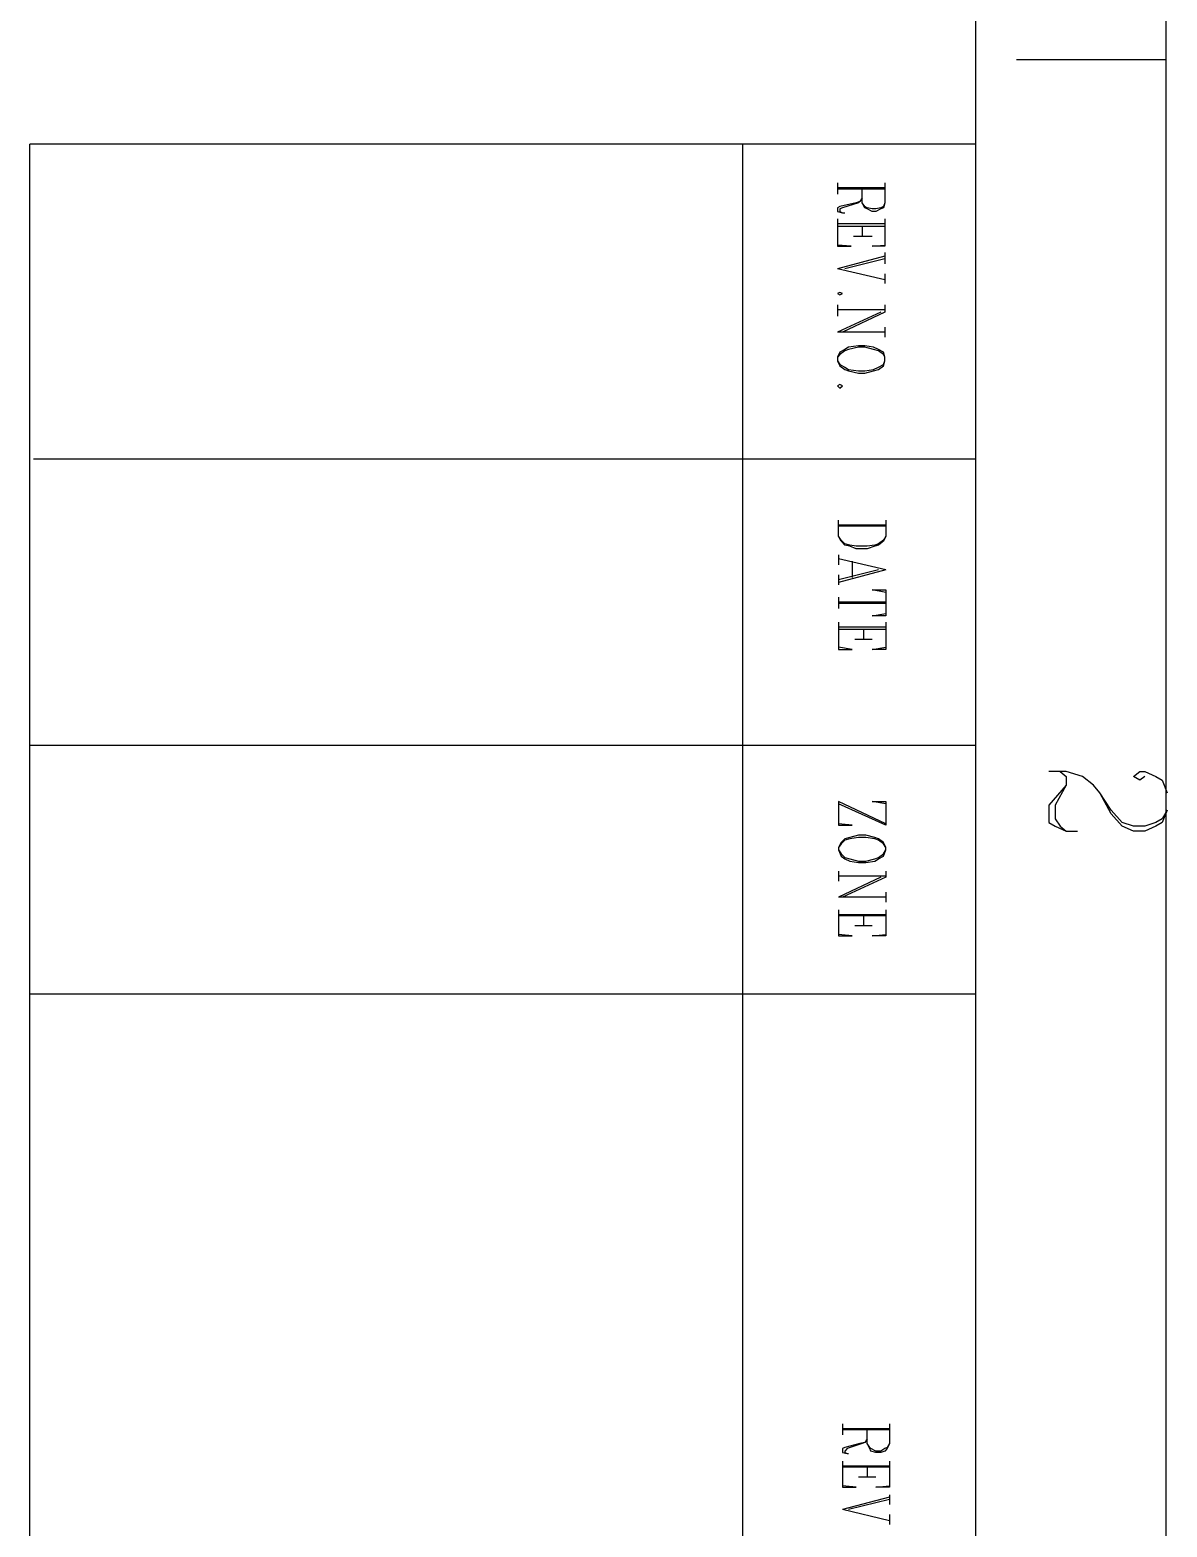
# Model space of a CAD drawing. Extents: x 0.2 to 11.6, y 0.3 to 16.2.
# Drawn here: x 10.048 to 11.572, y 2.323 to 4.328 of the extents above; entities that cross this region are included whole.
import ezdxf

# ---------------------------------------------------------------- set-up
doc = ezdxf.new("R2010")
doc.units = 0
doc.header["$MEASUREMENT"] = 0

msp = doc.modelspace()

# ---------------------------------------------------------------- linework, layer by layer
at = {"color": 0}
for p, q in [((11.57, 16.22), (11.57, 0.310004)), ((11.315, 16.02), (11.315, 0.516656)), ((11.37, 4.28836), (11.57, 4.28836)), ((11.315, 4.17503), (10.0483, 4.17503)), ((10.0483, 0.518338), (10.0483, 4.17503)), ((11.0033, 0.516656), (11.0033, 4.17503)), ((11.13, 4.12332), (11.13, 4.10835)), ((11.1934, 4.11664), (11.13, 4.11664)), ((11.1934, 4.11501), (11.13, 4.11501)), ((11.1634, 4.09668), (11.1634, 4.11501)), ((11.1934, 4.12332), (11.1934, 4.09668)), ((11.1334, 4.09169), (11.13, 4.09)), ((11.13, 4.09), (11.13, 4.08501)), ((11.155, 4.09668), (11.1334, 4.09169)), ((11.1367, 4.09), (11.1334, 4.08832)), ((11.1583, 4.09668), (11.1367, 4.09)), ((11.16, 4.09831), (11.155, 4.09668)), ((11.16, 4.09831), (11.1583, 4.09668)), ((11.1634, 4.10335), (11.16, 4.09831)), ((11.1667, 4.09), (11.1634, 4.09668)), ((11.1667, 4.09169), (11.1634, 4.09668)), ((11.17, 4.09), (11.1667, 4.09169)), ((11.17, 4.08832), (11.1667, 4.09)), ((11.1767, 4.08832), (11.17, 4.09)), ((11.1883, 4.09), (11.1816, 4.08832)), ((11.1917, 4.09169), (11.1883, 4.09)), ((11.1917, 4.09), (11.1883, 4.08832)), ((11.1934, 4.09668), (11.1917, 4.09)), ((11.1934, 4.09668), (11.1917, 4.09169)), ((11.13, 4.08501), (11.1367, 4.08333)), ((11.13, 4.07497), (11.13, 4.03836)), ((11.1334, 4.08832), (11.1334, 4.08501)), ((11.1334, 4.08501), (11.1367, 4.08333)), ((11.1367, 4.08333), (11.14, 4.08333)), ((11.1767, 4.08501), (11.17, 4.08832)), ((11.1816, 4.08832), (11.1767, 4.08832)), ((11.1816, 4.08501), (11.1767, 4.08501)), ((11.1883, 4.08832), (11.1816, 4.08501)), ((11.1934, 4.07497), (11.1934, 4.03836)), ((11.1934, 4.06836), (11.13, 4.06836)), ((11.1934, 4.065), (11.13, 4.065)), ((11.1767, 4.05165), (11.1517, 4.05165)), ((11.1634, 4.065), (11.1634, 4.05165)), ((11.1483, 4.03836), (11.13, 4.03999)), ((11.13, 4.03836), (11.1483, 4.03836)), ((11.1767, 4.03836), (11.1934, 4.03999)), ((11.1934, 4.03836), (11.1767, 4.03836)), ((11.1934, 4.03), (11.1934, 4.01497)), ((11.1934, 4.02501), (11.13, 4.00836)), ((11.1934, 4.02165), (11.14, 4.00836)), ((11.1934, 3.99333), (11.13, 4.00836)), ((11.1934, 4.00168), (11.1934, 3.98833)), ((11.1334, 3.97667), (11.13, 3.97499)), ((11.13, 3.97499), (11.1334, 3.97331)), ((11.1367, 3.97499), (11.1334, 3.97667)), ((11.1334, 3.97331), (11.1367, 3.97499)), ((11.13, 3.96001), (11.13, 3.94499)), ((11.1934, 3.95335), (11.13, 3.95335)), ((11.1883, 3.94997), (11.13, 3.92333)), ((11.1934, 3.94997), (11.1367, 3.92333)), ((11.1934, 3.96001), (11.1934, 3.94997)), ((11.1934, 3.93001), (11.1934, 3.91667)), ((11.1934, 3.92333), (11.13, 3.92333)), ((11.1334, 3.89665), (11.13, 3.88997)), ((11.1334, 3.89333), (11.13, 3.88997)), ((11.13, 3.88997), (11.13, 3.88499)), ((11.14, 3.90001), (11.1334, 3.89665)), ((11.14, 3.89833), (11.1334, 3.89333)), ((11.145, 3.90332), (11.14, 3.90001)), ((11.145, 3.90001), (11.14, 3.89833)), ((11.1583, 3.905), (11.145, 3.90332)), ((11.1583, 3.90332), (11.145, 3.90001)), ((11.1667, 3.905), (11.1583, 3.905)), ((11.1667, 3.90332), (11.1583, 3.90332)), ((11.1783, 3.90332), (11.1667, 3.905)), ((11.1783, 3.90001), (11.1667, 3.90332)), ((11.185, 3.90001), (11.1783, 3.90332)), ((11.185, 3.89833), (11.1783, 3.90001)), ((11.1917, 3.89665), (11.185, 3.90001)), ((11.1917, 3.89333), (11.185, 3.89833)), ((11.1934, 3.88997), (11.1917, 3.89665)), ((11.1934, 3.88997), (11.1917, 3.89333)), ((11.1934, 3.88499), (11.1934, 3.88997)), ((11.13, 3.88499), (11.1334, 3.87831)), ((11.13, 3.88499), (11.1334, 3.87999)), ((11.1334, 3.87999), (11.14, 3.87668)), ((11.1334, 3.87831), (11.14, 3.87332)), ((11.14, 3.87668), (11.145, 3.87332)), ((11.14, 3.87332), (11.145, 3.87169)), ((11.145, 3.87332), (11.1583, 3.87169)), ((11.145, 3.87169), (11.1583, 3.86833)), ((11.1583, 3.87169), (11.1667, 3.87169)), ((11.1667, 3.87169), (11.1783, 3.87332)), ((11.1667, 3.86833), (11.1783, 3.87169)), ((11.1783, 3.87332), (11.185, 3.87668)), ((11.1783, 3.87169), (11.185, 3.87332)), ((11.185, 3.87668), (11.1917, 3.87999)), ((11.185, 3.87332), (11.1917, 3.87831)), ((11.1917, 3.87831), (11.1934, 3.88499)), ((11.1917, 3.87999), (11.1934, 3.88499)), ((11.1334, 3.85335), (11.13, 3.85167)), ((11.13, 3.85167), (11.1334, 3.84831)), ((11.1367, 3.85167), (11.1334, 3.85335)), ((11.1334, 3.84831), (11.1367, 3.85167)), ((11.1583, 3.86833), (11.1667, 3.86833)), ((11.315, 3.75331), (10.0533, 3.75331)), ((11.1317, 3.65001), (11.1317, 3.67165)), ((11.195, 3.67165), (11.195, 3.65001)), ((11.195, 3.66499), (11.1317, 3.66499)), ((11.195, 3.66336), (11.1317, 3.66336)), ((11.135, 3.64333), (11.1317, 3.65001)), ((11.135, 3.64501), (11.1317, 3.65001)), ((11.195, 3.65001), (11.1917, 3.64333)), ((11.195, 3.65001), (11.1917, 3.64501)), ((11.14, 3.63997), (11.135, 3.64501)), ((11.14, 3.63835), (11.135, 3.64333)), ((11.1467, 3.63835), (11.14, 3.63997)), ((11.1467, 3.63667), (11.14, 3.63835)), ((11.155, 3.63667), (11.1467, 3.63835)), ((11.155, 3.63336), (11.1467, 3.63667)), ((11.17, 3.63667), (11.155, 3.63667)), ((11.17, 3.63336), (11.155, 3.63336)), ((11.18, 3.63835), (11.17, 3.63667)), ((11.18, 3.63667), (11.17, 3.63336)), ((11.185, 3.63997), (11.18, 3.63835)), ((11.185, 3.63835), (11.18, 3.63667)), ((11.1917, 3.64501), (11.185, 3.63997)), ((11.1917, 3.64333), (11.185, 3.63835)), ((11.1317, 3.625), (11.1317, 3.61165)), ((11.195, 3.60499), (11.1317, 3.62001)), ((11.15, 3.61664), (11.15, 3.595)), ((11.195, 3.60499), (11.1317, 3.58832)), ((11.185, 3.60499), (11.1317, 3.59169)), ((11.1317, 3.59831), (11.1317, 3.58501)), ((11.195, 3.57497), (11.1767, 3.57835)), ((11.1767, 3.57835), (11.195, 3.57835)), ((11.195, 3.57835), (11.195, 3.54335)), ((11.1317, 3.56836), (11.1317, 3.55333)), ((11.195, 3.56168), (11.1317, 3.56168)), ((11.195, 3.56), (11.1317, 3.56)), ((11.1317, 3.535), (11.1317, 3.49832)), ((11.195, 3.52832), (11.1317, 3.52832)), ((11.1767, 3.54335), (11.195, 3.54665)), ((11.195, 3.54335), (11.1767, 3.54335)), ((11.195, 3.535), (11.195, 3.49832)), ((11.195, 3.52501), (11.1317, 3.52501)), ((11.1767, 3.51167), (11.1533, 3.51167)), ((11.165, 3.52501), (11.165, 3.51167)), ((11.15, 3.49832), (11.1317, 3.50168)), ((11.1317, 3.49832), (11.15, 3.49832)), ((11.1767, 3.49832), (11.195, 3.50168)), ((11.195, 3.49832), (11.1767, 3.49832)), ((11.315, 3.37001), (10.0483, 3.37001)), ((11.4367, 3.33501), (11.4134, 3.33501)), ((11.4283, 3.33501), (11.4367, 3.32835)), ((11.4583, 3.32835), (11.4367, 3.33501)), ((11.4367, 3.32835), (11.4367, 3.31668)), ((11.4733, 3.31668), (11.4583, 3.32835)), ((11.5267, 3.32835), (11.535, 3.33501)), ((11.535, 3.32335), (11.5267, 3.32835)), ((11.535, 3.33501), (11.5417, 3.33501)), ((11.5417, 3.32835), (11.535, 3.32335)), ((11.5417, 3.33501), (11.5566, 3.32835)), ((11.5566, 3.32835), (11.565, 3.32335)), ((11.4367, 3.31668), (11.4134, 3.28999)), ((11.4367, 3.31668), (11.4217, 3.28999)), ((11.4817, 3.30664), (11.4733, 3.31668)), ((11.565, 3.32335), (11.5717, 3.30664)), ((11.195, 3.26497), (11.1317, 3.29497)), ((11.1317, 3.29497), (11.1317, 3.26335)), ((11.195, 3.26335), (11.1317, 3.29167)), ((11.195, 3.29167), (11.1767, 3.29497)), ((11.1767, 3.29497), (11.195, 3.29497)), ((11.195, 3.29497), (11.195, 3.26335)), ((11.4134, 3.28999), (11.4134, 3.26665)), ((11.4217, 3.28999), (11.4217, 3.27165)), ((11.4967, 3.27832), (11.4817, 3.30664)), ((11.4967, 3.28331), (11.4817, 3.30664)), ((11.4217, 3.27165), (11.4283, 3.26167)), ((11.5117, 3.26665), (11.4967, 3.28331)), ((11.5117, 3.26167), (11.4967, 3.27832)), ((11.565, 3.27165), (11.5566, 3.26665)), ((11.5717, 3.28331), (11.565, 3.26665)), ((11.5717, 3.28331), (11.565, 3.27165)), ((11.15, 3.26335), (11.1317, 3.26497)), ((11.1317, 3.26335), (11.15, 3.26335)), ((11.1583, 3.25), (11.1467, 3.24669)), ((11.1683, 3.25), (11.1583, 3.25)), ((11.18, 3.24669), (11.1683, 3.25)), ((11.4134, 3.26665), (11.4217, 3.26167)), ((11.4217, 3.26167), (11.4367, 3.25499)), ((11.4283, 3.26167), (11.4367, 3.25499)), ((11.4367, 3.25499), (11.4517, 3.25499)), ((11.5267, 3.26167), (11.5117, 3.26665)), ((11.5267, 3.25499), (11.5117, 3.26167)), ((11.5417, 3.26167), (11.5267, 3.26167)), ((11.5417, 3.25499), (11.5267, 3.25499)), ((11.5566, 3.26665), (11.5417, 3.26167)), ((11.5566, 3.26167), (11.5417, 3.25499)), ((11.565, 3.26665), (11.5566, 3.26167)), ((11.135, 3.24001), (11.1317, 3.23335)), ((11.135, 3.23833), (11.1317, 3.23335)), ((11.1317, 3.23335), (11.1317, 3.22999)), ((11.1317, 3.22999), (11.135, 3.22168)), ((11.1317, 3.22999), (11.135, 3.22499)), ((11.14, 3.24501), (11.135, 3.24001)), ((11.14, 3.24333), (11.135, 3.23833)), ((11.1467, 3.24669), (11.14, 3.24501)), ((11.1467, 3.24501), (11.14, 3.24333)), ((11.1583, 3.24669), (11.1467, 3.24501)), ((11.1683, 3.24669), (11.1583, 3.24669)), ((11.18, 3.24501), (11.1683, 3.24669)), ((11.185, 3.24501), (11.18, 3.24669)), ((11.185, 3.24333), (11.18, 3.24501)), ((11.1917, 3.24001), (11.185, 3.24501)), ((11.1917, 3.23833), (11.185, 3.24333)), ((11.195, 3.23335), (11.1917, 3.24001)), ((11.195, 3.23335), (11.1917, 3.23833)), ((11.1917, 3.22168), (11.195, 3.22999)), ((11.1917, 3.22499), (11.195, 3.22999)), ((11.195, 3.22999), (11.195, 3.23335)), ((11.135, 3.22499), (11.14, 3.22)), ((11.135, 3.22168), (11.14, 3.21832)), ((11.14, 3.22), (11.1467, 3.21832)), ((11.14, 3.21832), (11.1467, 3.215)), ((11.1467, 3.21832), (11.1583, 3.215)), ((11.1467, 3.215), (11.1583, 3.21332)), ((11.1583, 3.215), (11.1683, 3.215)), ((11.1583, 3.21332), (11.1683, 3.21332)), ((11.1683, 3.215), (11.18, 3.21832)), ((11.1683, 3.21332), (11.18, 3.215)), ((11.18, 3.21832), (11.185, 3.22)), ((11.18, 3.215), (11.185, 3.21832)), ((11.185, 3.22), (11.1917, 3.22499)), ((11.185, 3.21832), (11.1917, 3.22168)), ((11.1317, 3.20167), (11.1317, 3.18832)), ((11.195, 3.19499), (11.1317, 3.19499)), ((11.1883, 3.19336), (11.1317, 3.16667)), ((11.195, 3.19336), (11.1367, 3.16667)), ((11.195, 3.20167), (11.195, 3.19336)), ((11.195, 3.17333), (11.195, 3.16)), ((11.195, 3.16667), (11.1317, 3.16667)), ((11.1317, 3.15001), (11.1317, 3.11501)), ((11.195, 3.15001), (11.195, 3.11501)), ((11.195, 3.14333), (11.1317, 3.14333)), ((11.195, 3.14165), (11.1317, 3.14165)), ((11.1767, 3.12831), (11.1533, 3.12831)), ((11.165, 3.14165), (11.165, 3.12831)), ((11.15, 3.11501), (11.1317, 3.11664)), ((11.1317, 3.11501), (11.15, 3.11501)), ((11.1767, 3.11501), (11.195, 3.11664)), ((11.195, 3.11501), (11.1767, 3.11501)), ((11.315, 3.03668), (10.0483, 3.03668)), ((11.1367, 2.46164), (11.1367, 2.44667)), ((11.2, 2.45503), (11.1367, 2.45503)), ((11.2, 2.45335), (11.1367, 2.45335)), ((11.17, 2.435), (11.17, 2.45335)), ((11.2, 2.46164), (11.2, 2.435)), ((11.14, 2.43001), (11.1367, 2.42833)), ((11.1367, 2.42833), (11.1367, 2.42333)), ((11.16, 2.435), (11.14, 2.43001)), ((11.1433, 2.42833), (11.14, 2.42503)), ((11.1634, 2.435), (11.1433, 2.42833)), ((11.1667, 2.43668), (11.16, 2.435)), ((11.1667, 2.43668), (11.1634, 2.435)), ((11.17, 2.44168), (11.1667, 2.43668)), ((11.1733, 2.42833), (11.17, 2.435)), ((11.1733, 2.43001), (11.17, 2.435)), ((11.175, 2.42833), (11.1733, 2.43001)), ((11.175, 2.42503), (11.1733, 2.42833)), ((11.1816, 2.42503), (11.175, 2.42833)), ((11.1934, 2.42833), (11.1883, 2.42503)), ((11.1967, 2.43001), (11.1934, 2.42833)), ((11.1967, 2.42833), (11.1934, 2.42503)), ((11.2, 2.435), (11.1967, 2.42833)), ((11.2, 2.435), (11.1967, 2.43001)), ((11.1367, 2.42333), (11.1433, 2.42165)), ((11.1367, 2.41168), (11.1367, 2.37668)), ((11.14, 2.42503), (11.14, 2.42333)), ((11.14, 2.42333), (11.1433, 2.42165)), ((11.1433, 2.42165), (11.145, 2.42165)), ((11.1816, 2.42333), (11.175, 2.42503)), ((11.1883, 2.42503), (11.1816, 2.42503)), ((11.1883, 2.42333), (11.1816, 2.42333)), ((11.1934, 2.42503), (11.1883, 2.42333)), ((11.2, 2.41168), (11.2, 2.37668)), ((11.2, 2.405), (11.1367, 2.405)), ((11.2, 2.40332), (11.1367, 2.40332)), ((11.1816, 2.38997), (11.1583, 2.38997)), ((11.17, 2.40332), (11.17, 2.38997)), ((11.155, 2.37668), (11.1367, 2.37831)), ((11.1367, 2.37668), (11.155, 2.37668)), ((11.1816, 2.37668), (11.2, 2.37831)), ((11.2, 2.37668), (11.1816, 2.37668)), ((11.2, 2.36664), (11.2, 2.35335)), ((11.2, 2.36333), (11.1367, 2.34668)), ((11.2, 2.33165), (11.1367, 2.34668)), ((11.2, 2.36003), (11.145, 2.34668)), ((11.2, 2.34), (11.2, 2.32667))]:
    msp.add_line(p, q, dxfattribs=at)

doc.saveas('drawing.dxf')
